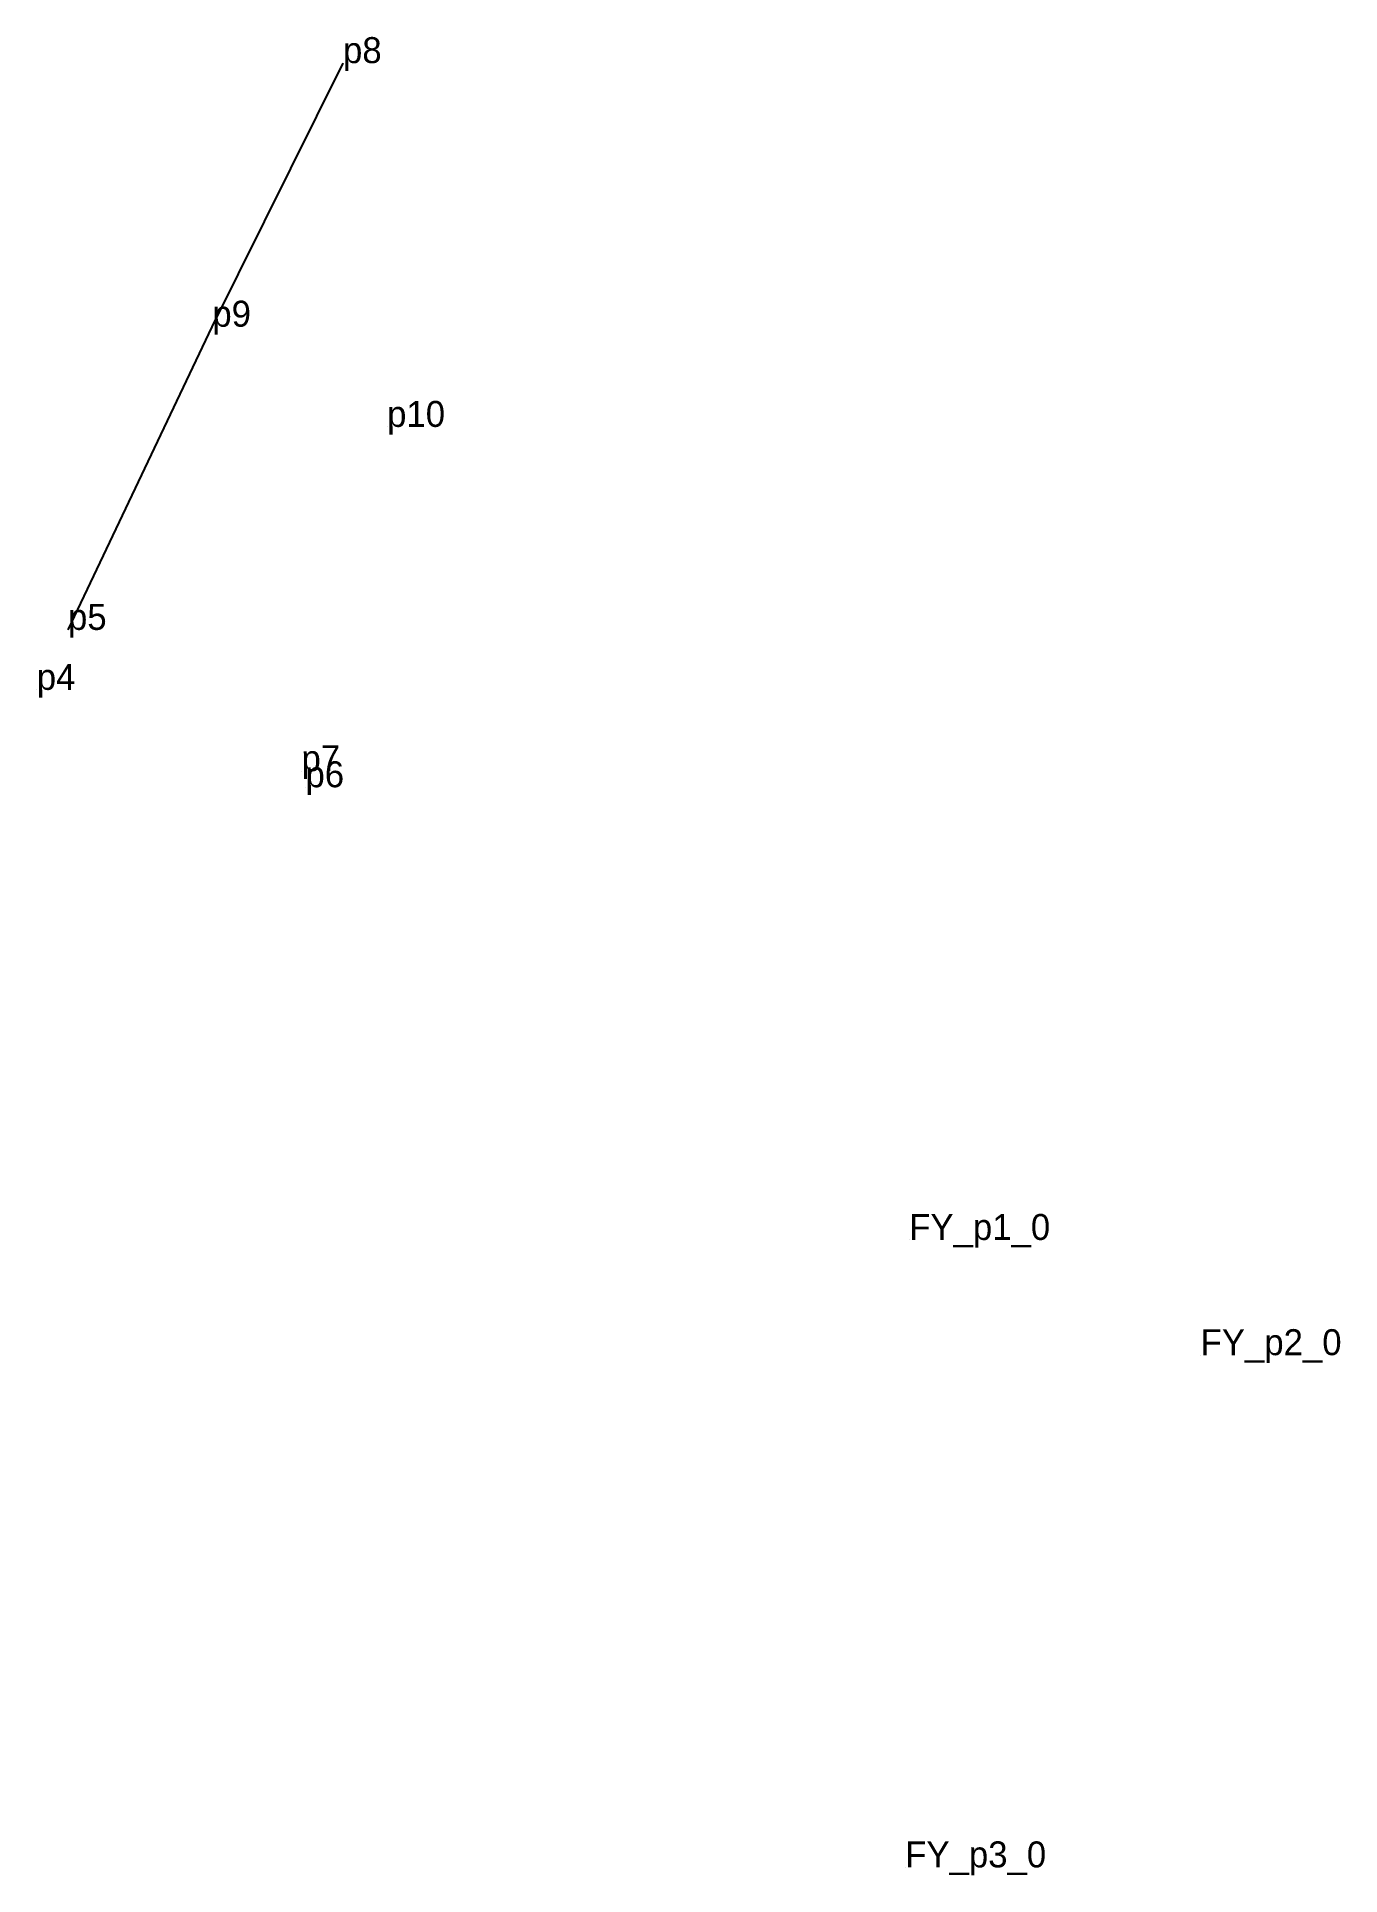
# Model space of a CAD drawing. Extents: x 539187 to 540582, y 1836054 to 1836950.
# Drawn here: x 540180.8 to 540271.2, y 1836360 to 1836487.4 of the extents above; entities outside this region: 4.
import ezdxf

# ---------------------------------------------------------------- set-up
doc = ezdxf.new("R2010")
doc.units = 0
for name, color, linetype in [('Level 12', 7, 'Continuous'), ('Level 5', 7, 'Continuous'), ('Level 7', 7, 'Continuous')]:
    doc.layers.add(name, color=color, linetype=linetype)

msp = doc.modelspace()

# ---------------------------------------------------------------- linework, layer by layer
at = {"layer": 'Level 5'}
for p, q in [((540192.992, 1836467.3), (540202.049, 1836485.567)), ((540182.99, 1836446.284), (540192.992, 1836467.3))]:
    msp.add_line(p, q, dxfattribs=at)
at = {"layer": 'Level 7'}
for p, q in [((539187.106, 1836912.35), (539187.106, 1836912.35)), ((539192.654, 1836910.313), (539192.654, 1836910.313)), ((540202.049, 1836485.567), (540202.049, 1836485.567)), ((540192.992, 1836467.3), (540192.992, 1836467.3)), ((540205.104, 1836460.354), (540205.104, 1836460.354)), ((540182.99, 1836446.284), (540182.99, 1836446.284)), ((540180.826, 1836442.128), (540180.826, 1836442.128)), ((540199.172, 1836436.494), (540199.172, 1836436.494)), ((540199.446, 1836435.378), (540199.446, 1836435.378)), ((540241.285, 1836404.001), (540241.285, 1836404.001)), ((540261.479, 1836396.016), (540261.479, 1836396.016)), ((540241.007, 1836360.514), (540241.007, 1836360.514))]:
    msp.add_line(p, q, dxfattribs=at)

# ---------------------------------------------------------------- texts
at = {"layer": 'Level 12'}
for s, p in [('p22', (539187.106, 1836912.35)), ('p21', (539192.654, 1836910.313)), ('p8', (540202.049, 1836485.567)), ('p9', (540192.992, 1836467.3)), ('p10', (540205.104, 1836460.354)), ('p5', (540182.99, 1836446.284)), ('p4', (540180.826, 1836442.128)), ('p7', (540199.172, 1836436.494)), ('p6', (540199.446, 1836435.378)), ('FY_p1_0', (540241.285, 1836404.001)), ('FY_p2_0', (540261.479, 1836396.016)), ('FY_p3_0', (540241.007, 1836360.514))]:
    msp.add_text(s, height=1.8, dxfattribs=at).set_placement(p)

doc.saveas('drawing.dxf')
